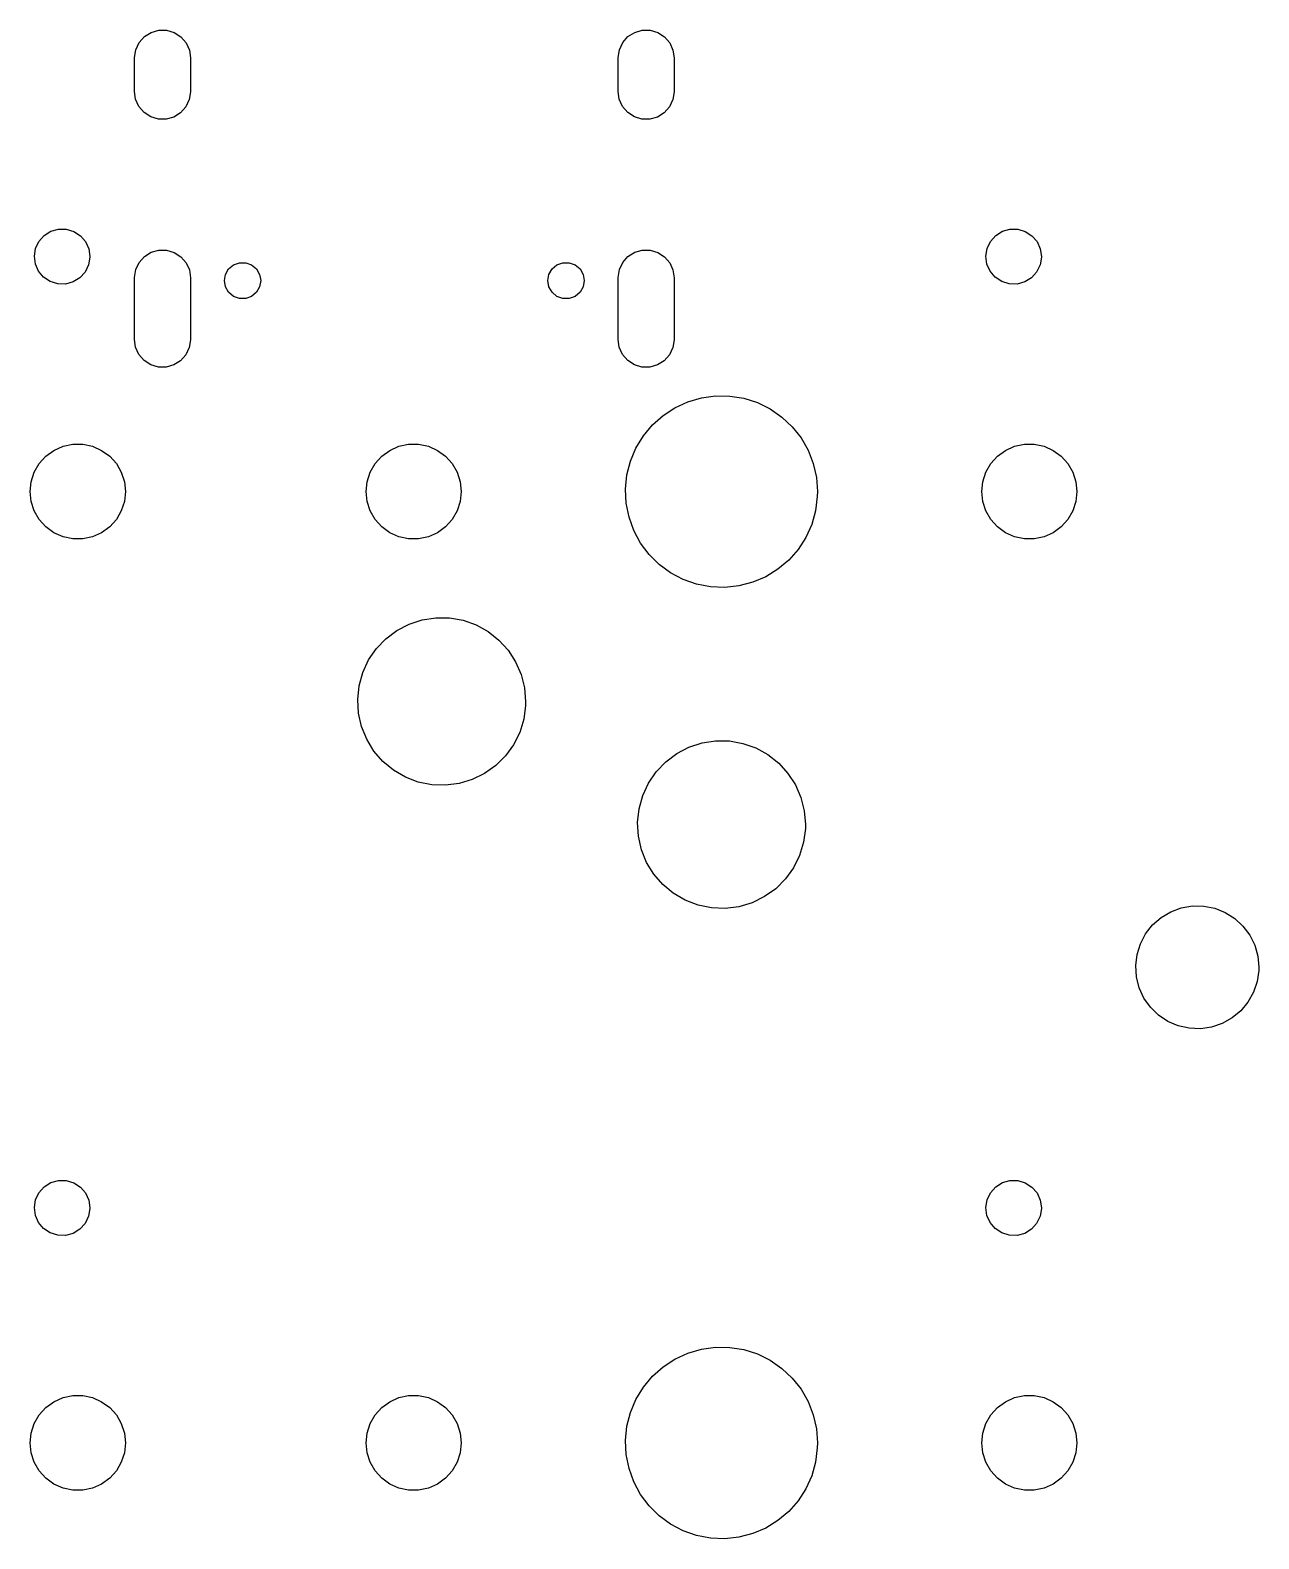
# Model space of a CAD drawing. Extents: x 3.01 to 10.88, y -3.22 to -0.6.
# Drawn here: x 4.115 to 4.979, y -1.657 to -0.596 of the extents above; entities that cross this region are included whole.
import ezdxf

# ---------------------------------------------------------------- set-up
doc = ezdxf.new("R2010")
doc.units = 0
doc.header["$MEASUREMENT"] = 0
doc.layers.add('BLACK', color=7, linetype='CONTINUOUS')

msp = doc.modelspace()

# ---------------------------------------------------------------- linework, layer by layer
at = {"layer": 'BLACK', "linetype": 'CONTINUOUS'}
for p, q in [((4.18938, -0.609402), (4.19175, -0.60435)), ((4.19175, -0.60435), (4.19544, -0.600166)), ((4.19544, -0.600166), (4.20016, -0.597188)), ((4.20016, -0.597188), (4.20553, -0.595654)), ((4.20553, -0.595654), (4.21111, -0.595688)), ((4.21111, -0.595688), (4.21646, -0.597288)), ((4.21646, -0.597288), (4.22114, -0.600323)), ((4.22114, -0.600323), (4.22478, -0.604551)), ((4.22478, -0.604551), (4.22709, -0.609632)), ((4.52953, -0.609402), (4.5319, -0.60435)), ((4.5319, -0.60435), (4.5356, -0.600166)), ((4.5356, -0.600166), (4.54032, -0.597188)), ((4.54032, -0.597188), (4.54569, -0.595654)), ((4.54569, -0.595654), (4.55127, -0.595688)), ((4.55127, -0.595688), (4.55661, -0.597288)), ((4.55661, -0.597288), (4.5613, -0.600323)), ((4.5613, -0.600323), (4.56494, -0.604551)), ((4.56494, -0.604551), (4.56725, -0.609632)), ((4.18851, -0.615157), (4.18852, -0.614917)), ((4.18851, -0.638779), (4.18851, -0.615157)), ((4.18852, -0.614917), (4.18938, -0.609402)), ((4.22709, -0.609632), (4.22789, -0.615157)), ((4.22789, -0.615157), (4.22789, -0.638779)), ((4.52867, -0.614917), (4.52953, -0.609402)), ((4.52867, -0.615157), (4.52867, -0.614917)), ((4.52867, -0.638779), (4.52867, -0.615157)), ((4.56725, -0.609632), (4.56804, -0.615157)), ((4.56804, -0.615157), (4.56804, -0.638779)), ((4.18931, -0.644304), (4.18851, -0.638779)), ((4.19162, -0.649385), (4.18931, -0.644304)), ((4.22702, -0.644535), (4.22465, -0.649587)), ((4.22788, -0.63902), (4.22702, -0.644535)), ((4.22789, -0.638779), (4.22788, -0.63902)), ((4.52946, -0.644304), (4.52867, -0.638779)), ((4.53177, -0.649385), (4.52946, -0.644304)), ((4.56718, -0.644535), (4.56481, -0.649587)), ((4.56804, -0.63902), (4.56718, -0.644535)), ((4.56804, -0.638779), (4.56804, -0.63902)), ((4.19526, -0.653613), (4.19162, -0.649385)), ((4.19994, -0.656649), (4.19526, -0.653613)), ((4.20529, -0.658248), (4.19994, -0.656649)), ((4.21624, -0.656748), (4.21087, -0.658282)), ((4.22096, -0.65377), (4.21624, -0.656748)), ((4.22465, -0.649587), (4.22096, -0.65377)), ((4.53542, -0.653613), (4.53177, -0.649385)), ((4.5401, -0.656649), (4.53542, -0.653613)), ((4.54545, -0.658248), (4.5401, -0.656649)), ((4.5564, -0.656748), (4.55103, -0.658282)), ((4.56112, -0.65377), (4.5564, -0.656748)), ((4.56481, -0.649587), (4.56112, -0.65377)), ((4.21087, -0.658282), (4.20529, -0.658248)), ((4.55103, -0.658282), (4.54545, -0.658248)), ((4.1213, -0.744215), (4.12496, -0.740071)), ((4.12496, -0.740071), (4.12963, -0.737121)), ((4.12963, -0.737121), (4.13495, -0.735601)), ((4.13495, -0.735601), (4.14048, -0.735635)), ((4.14048, -0.735635), (4.14578, -0.737219)), ((4.14578, -0.737219), (4.15042, -0.740226)), ((4.15042, -0.740226), (4.15402, -0.744415)), ((4.79059, -0.744215), (4.79425, -0.740071)), ((4.79425, -0.740071), (4.79893, -0.737121)), ((4.79893, -0.737121), (4.80424, -0.735601)), ((4.80424, -0.735601), (4.80977, -0.735635)), ((4.80977, -0.735635), (4.81507, -0.737219)), ((4.81507, -0.737219), (4.81971, -0.740226)), ((4.81971, -0.740226), (4.82332, -0.744415)), ((4.1181, -0.754683), (4.11895, -0.74922)), ((4.11895, -0.74922), (4.1213, -0.744215)), ((4.15402, -0.744415), (4.15631, -0.749448)), ((4.15631, -0.749448), (4.1571, -0.754921)), ((4.19544, -0.754891), (4.20016, -0.751912)), ((4.20016, -0.751912), (4.20553, -0.750379)), ((4.20553, -0.750379), (4.21111, -0.750413)), ((4.21111, -0.750413), (4.21646, -0.752012)), ((4.21646, -0.752012), (4.22114, -0.755048)), ((4.5356, -0.754891), (4.54032, -0.751912)), ((4.54032, -0.751912), (4.54569, -0.750379)), ((4.54569, -0.750379), (4.55127, -0.750413)), ((4.55127, -0.750413), (4.55661, -0.752012)), ((4.55661, -0.752012), (4.5613, -0.755048)), ((4.78739, -0.754683), (4.78824, -0.74922)), ((4.78824, -0.74922), (4.79059, -0.744215)), ((4.82332, -0.744415), (4.8256, -0.749448)), ((4.8256, -0.749448), (4.82639, -0.754921)), ((4.11881, -0.760165), (4.1181, -0.754683)), ((4.12104, -0.765225), (4.11881, -0.760165)), ((4.15617, -0.760849), (4.15376, -0.765825)), ((4.15709, -0.755397), (4.15617, -0.760849)), ((4.1571, -0.754921), (4.15709, -0.755397)), ((4.18852, -0.769641), (4.18938, -0.764126)), ((4.18938, -0.764126), (4.19175, -0.759074)), ((4.19175, -0.759074), (4.19544, -0.754891)), ((4.22114, -0.755048), (4.22478, -0.759276)), ((4.22478, -0.759276), (4.22709, -0.764357)), ((4.25248, -0.767474), (4.2547, -0.763625)), ((4.2547, -0.763625), (4.2581, -0.760769)), ((4.2581, -0.760769), (4.26228, -0.759249)), ((4.26228, -0.759249), (4.26672, -0.759249)), ((4.26672, -0.759249), (4.2709, -0.760769)), ((4.2709, -0.760769), (4.2743, -0.763625)), ((4.2743, -0.763625), (4.27652, -0.767474)), ((4.48003, -0.767474), (4.48226, -0.763625)), ((4.48226, -0.763625), (4.48566, -0.760769)), ((4.48566, -0.760769), (4.48984, -0.759249)), ((4.48984, -0.759249), (4.49428, -0.759249)), ((4.49428, -0.759249), (4.49846, -0.760769)), ((4.49846, -0.760769), (4.50186, -0.763625)), ((4.50186, -0.763625), (4.50408, -0.767474)), ((4.52867, -0.769641), (4.52953, -0.764126)), ((4.52953, -0.764126), (4.5319, -0.759074)), ((4.5319, -0.759074), (4.5356, -0.754891)), ((4.5613, -0.755048), (4.56494, -0.759276)), ((4.56494, -0.759276), (4.56725, -0.764357)), ((4.78811, -0.760165), (4.78739, -0.754683)), ((4.79033, -0.765225), (4.78811, -0.760165)), ((4.82546, -0.760849), (4.82305, -0.765825)), ((4.82638, -0.755397), (4.82546, -0.760849)), ((4.82639, -0.754921), (4.82638, -0.755397)), ((4.1246, -0.769458), (4.12104, -0.765225)), ((4.1292, -0.772521), (4.1246, -0.769458)), ((4.13448, -0.77417), (4.1292, -0.772521)), ((4.14001, -0.774271), (4.13448, -0.77417)), ((4.14534, -0.772817), (4.14001, -0.774271)), ((4.15005, -0.769924), (4.14534, -0.772817)), ((4.15376, -0.765825), (4.15005, -0.769924)), ((4.18851, -0.769882), (4.18852, -0.769641)), ((4.18851, -0.813189), (4.18851, -0.769882)), ((4.22709, -0.764357), (4.22789, -0.769882)), ((4.22789, -0.769882), (4.22789, -0.813189)), ((4.2517, -0.77185), (4.25248, -0.767474)), ((4.25248, -0.776226), (4.2517, -0.77185)), ((4.27652, -0.767474), (4.27729, -0.77185)), ((4.27729, -0.77185), (4.27652, -0.776226)), ((4.47926, -0.77185), (4.48003, -0.767474)), ((4.48003, -0.776226), (4.47926, -0.77185)), ((4.50408, -0.767474), (4.50485, -0.77185)), ((4.50485, -0.77185), (4.50408, -0.776226)), ((4.52867, -0.769882), (4.52867, -0.769641)), ((4.52867, -0.813189), (4.52867, -0.769882)), ((4.56725, -0.764357), (4.56804, -0.769882)), ((4.56804, -0.769882), (4.56804, -0.813189)), ((4.79389, -0.769458), (4.79033, -0.765225)), ((4.79849, -0.772521), (4.79389, -0.769458)), ((4.80377, -0.77417), (4.79849, -0.772521)), ((4.8093, -0.774271), (4.80377, -0.77417)), ((4.81463, -0.772817), (4.8093, -0.774271)), ((4.81934, -0.769924), (4.81463, -0.772817)), ((4.82305, -0.765825), (4.81934, -0.769924)), ((4.2547, -0.780075), (4.25248, -0.776226)), ((4.2581, -0.782931), (4.2547, -0.780075)), ((4.26228, -0.784451), (4.2581, -0.782931)), ((4.26672, -0.784451), (4.26228, -0.784451)), ((4.2709, -0.782931), (4.26672, -0.784451)), ((4.2743, -0.780075), (4.2709, -0.782931)), ((4.27652, -0.776226), (4.2743, -0.780075)), ((4.48226, -0.780075), (4.48003, -0.776226)), ((4.48566, -0.782931), (4.48226, -0.780075)), ((4.48984, -0.784451), (4.48566, -0.782931)), ((4.49428, -0.784451), (4.48984, -0.784451)), ((4.49846, -0.782931), (4.49428, -0.784451)), ((4.50186, -0.780075), (4.49846, -0.782931)), ((4.50408, -0.776226), (4.50186, -0.780075)), ((4.18931, -0.818714), (4.18851, -0.813189)), ((4.22788, -0.813429), (4.22702, -0.818944)), ((4.22789, -0.813189), (4.22788, -0.813429)), ((4.52946, -0.818714), (4.52867, -0.813189)), ((4.56804, -0.813429), (4.56718, -0.818944)), ((4.56804, -0.813189), (4.56804, -0.813429)), ((4.19162, -0.823794), (4.18931, -0.818714)), ((4.19526, -0.828023), (4.19162, -0.823794)), ((4.22465, -0.823996), (4.22096, -0.82818)), ((4.22702, -0.818944), (4.22465, -0.823996)), ((4.53177, -0.823794), (4.52946, -0.818714)), ((4.53542, -0.828023), (4.53177, -0.823794)), ((4.56481, -0.823996), (4.56112, -0.82818)), ((4.56718, -0.818944), (4.56481, -0.823996)), ((4.19994, -0.831058), (4.19526, -0.828023)), ((4.20529, -0.832657), (4.19994, -0.831058)), ((4.21087, -0.832692), (4.20529, -0.832657)), ((4.21624, -0.831158), (4.21087, -0.832692)), ((4.22096, -0.82818), (4.21624, -0.831158)), ((4.5401, -0.831058), (4.53542, -0.828023)), ((4.54545, -0.832657), (4.5401, -0.831058)), ((4.55103, -0.832692), (4.54545, -0.832657)), ((4.5564, -0.831158), (4.55103, -0.832692)), ((4.56112, -0.82818), (4.5564, -0.831158)), ((4.56865, -0.861238), (4.57774, -0.85705)), ((4.57774, -0.85705), (4.58734, -0.85425)), ((4.58734, -0.85425), (4.59725, -0.852901)), ((4.59725, -0.852901), (4.60726, -0.853032)), ((4.60726, -0.853032), (4.61713, -0.85464)), ((4.61713, -0.85464), (4.62666, -0.85769)), ((4.62666, -0.85769), (4.63563, -0.862115)), ((4.55282, -0.873386), (4.56028, -0.866724)), ((4.56028, -0.866724), (4.56865, -0.861238)), ((4.63563, -0.862115), (4.64385, -0.867818)), ((4.64385, -0.867818), (4.65114, -0.874673)), ((4.54642, -0.881078), (4.55282, -0.873386)), ((4.65114, -0.874673), (4.65734, -0.88253)), ((4.1262, -0.89538), (4.13187, -0.891263)), ((4.13187, -0.891263), (4.13827, -0.888415)), ((4.13827, -0.888415), (4.14512, -0.886959)), ((4.14512, -0.886959), (4.15212, -0.886959)), ((4.15212, -0.886959), (4.15897, -0.888415)), ((4.15897, -0.888415), (4.16537, -0.891263)), ((4.16537, -0.891263), (4.17104, -0.89538)), ((4.36242, -0.89538), (4.36809, -0.891263)), ((4.36809, -0.891263), (4.37449, -0.888415)), ((4.37449, -0.888415), (4.38134, -0.886959)), ((4.38134, -0.886959), (4.38834, -0.886959)), ((4.38834, -0.886959), (4.39519, -0.888415)), ((4.39519, -0.888415), (4.40159, -0.891263)), ((4.40159, -0.891263), (4.40726, -0.89538)), ((4.53736, -0.898857), (4.54123, -0.889631)), ((4.54123, -0.889631), (4.54642, -0.881078)), ((4.65734, -0.88253), (4.6623, -0.891216)), ((4.6623, -0.891216), (4.66593, -0.90054)), ((4.7955, -0.89538), (4.80116, -0.891263)), ((4.80116, -0.891263), (4.80756, -0.888415)), ((4.80756, -0.888415), (4.81441, -0.886959)), ((4.81441, -0.886959), (4.82141, -0.886959)), ((4.82141, -0.886959), (4.82826, -0.888415)), ((4.82826, -0.888415), (4.83466, -0.891263)), ((4.83466, -0.891263), (4.84033, -0.89538)), ((4.11802, -0.906649), (4.12152, -0.900584)), ((4.12152, -0.900584), (4.1262, -0.89538)), ((4.17104, -0.89538), (4.17572, -0.900584)), ((4.17572, -0.900584), (4.17922, -0.906649)), ((4.35424, -0.906649), (4.35774, -0.900584)), ((4.35774, -0.900584), (4.36242, -0.89538)), ((4.40726, -0.89538), (4.41194, -0.900584)), ((4.41194, -0.900584), (4.41544, -0.906649)), ((4.5349, -0.908554), (4.53736, -0.898857)), ((4.66593, -0.90054), (4.66813, -0.910298)), ((4.78731, -0.906649), (4.79081, -0.900584)), ((4.79081, -0.900584), (4.7955, -0.89538)), ((4.84033, -0.89538), (4.84501, -0.900584)), ((4.84501, -0.900584), (4.84851, -0.906649)), ((4.11585, -0.91331), (4.11802, -0.906649)), ((4.17922, -0.906649), (4.18139, -0.91331)), ((4.35207, -0.91331), (4.35424, -0.906649)), ((4.41544, -0.906649), (4.41761, -0.91331)), ((4.5339, -0.918508), (4.5349, -0.908554)), ((4.66813, -0.910298), (4.66888, -0.920275)), ((4.78514, -0.91331), (4.78731, -0.906649)), ((4.84851, -0.906649), (4.85068, -0.91331)), ((4.11512, -0.920275), (4.11585, -0.91331)), ((4.11585, -0.92724), (4.11512, -0.920275)), ((4.18139, -0.91331), (4.18212, -0.920275)), ((4.18212, -0.920275), (4.18139, -0.92724)), ((4.35134, -0.920275), (4.35207, -0.91331)), ((4.35207, -0.92724), (4.35134, -0.920275)), ((4.41761, -0.91331), (4.41834, -0.920275)), ((4.41834, -0.920275), (4.41761, -0.92724)), ((4.53438, -0.928501), (4.5339, -0.918508)), ((4.66888, -0.920275), (4.66878, -0.923808)), ((4.78441, -0.920275), (4.78514, -0.91331)), ((4.78514, -0.92724), (4.78441, -0.920275)), ((4.85068, -0.91331), (4.85141, -0.920275)), ((4.85141, -0.920275), (4.85068, -0.92724)), ((4.11802, -0.933901), (4.11585, -0.92724)), ((4.12152, -0.939966), (4.11802, -0.933901)), ((4.17922, -0.933901), (4.17572, -0.939966)), ((4.18139, -0.92724), (4.17922, -0.933901)), ((4.35424, -0.933901), (4.35207, -0.92724)), ((4.35774, -0.939966), (4.35424, -0.933901)), ((4.41544, -0.933901), (4.41194, -0.939966)), ((4.41761, -0.92724), (4.41544, -0.933901)), ((4.53633, -0.938314), (4.53438, -0.928501)), ((4.66752, -0.933732), (4.66481, -0.943362)), ((4.66878, -0.923808), (4.66752, -0.933732)), ((4.78731, -0.933901), (4.78514, -0.92724)), ((4.79081, -0.939966), (4.78731, -0.933901)), ((4.84851, -0.933901), (4.84501, -0.939966)), ((4.85068, -0.92724), (4.84851, -0.933901)), ((4.1262, -0.945171), (4.12152, -0.939966)), ((4.17572, -0.939966), (4.17104, -0.945171)), ((4.36242, -0.945171), (4.35774, -0.939966)), ((4.41194, -0.939966), (4.40726, -0.945171)), ((4.53971, -0.94773), (4.53633, -0.938314)), ((4.66481, -0.943362), (4.6607, -0.952483)), ((4.7955, -0.945171), (4.79081, -0.939966)), ((4.84501, -0.939966), (4.84033, -0.945171)), ((4.13187, -0.949287), (4.1262, -0.945171)), ((4.13827, -0.952136), (4.13187, -0.949287)), ((4.14512, -0.953592), (4.13827, -0.952136)), ((4.15212, -0.953592), (4.14512, -0.953592)), ((4.15897, -0.952136), (4.15212, -0.953592)), ((4.16537, -0.949287), (4.15897, -0.952136)), ((4.17104, -0.945171), (4.16537, -0.949287)), ((4.36809, -0.949287), (4.36242, -0.945171)), ((4.37449, -0.952136), (4.36809, -0.949287)), ((4.38134, -0.953592), (4.37449, -0.952136)), ((4.38834, -0.953592), (4.38134, -0.953592)), ((4.39519, -0.952136), (4.38834, -0.953592)), ((4.40159, -0.949287), (4.39519, -0.952136)), ((4.40726, -0.945171), (4.40159, -0.949287)), ((4.54445, -0.956543), (4.53971, -0.94773)), ((4.6607, -0.952483), (4.65528, -0.960898)), ((4.80116, -0.949287), (4.7955, -0.945171)), ((4.80756, -0.952136), (4.80116, -0.949287)), ((4.81441, -0.953592), (4.80756, -0.952136)), ((4.82141, -0.953592), (4.81441, -0.953592)), ((4.82826, -0.952136), (4.82141, -0.953592)), ((4.83466, -0.949287), (4.82826, -0.952136)), ((4.84033, -0.945171), (4.83466, -0.949287)), ((4.55043, -0.964559), (4.54445, -0.956543)), ((4.55754, -0.971603), (4.55043, -0.964559)), ((4.65528, -0.960898), (4.64869, -0.96842)), ((4.56561, -0.977518), (4.55754, -0.971603)), ((4.64105, -0.974884), (4.63254, -0.980148)), ((4.64869, -0.96842), (4.64105, -0.974884)), ((4.57446, -0.982177), (4.56561, -0.977518)), ((4.58391, -0.985475), (4.57446, -0.982177)), ((4.59373, -0.987341), (4.58391, -0.985475)), ((4.61368, -0.986645), (4.60373, -0.987734)), ((4.62335, -0.984098), (4.61368, -0.986645)), ((4.63254, -0.980148), (4.62335, -0.984098)), ((4.60373, -0.987734), (4.59373, -0.987341)), ((4.36532, -1.02375), (4.37306, -1.01794)), ((4.37306, -1.01794), (4.38164, -1.01347)), ((4.38164, -1.01347), (4.39084, -1.01047)), ((4.39084, -1.01047), (4.40041, -1.009)), ((4.40041, -1.009), (4.41008, -1.00912)), ((4.41008, -1.00912), (4.41961, -1.01082)), ((4.41961, -1.01082), (4.42873, -1.01405)), ((4.42873, -1.01405), (4.43721, -1.01872)), ((4.43721, -1.01872), (4.4448, -1.02472)), ((4.35863, -1.03075), (4.36532, -1.02375)), ((4.4448, -1.02472), (4.45131, -1.03188)), ((4.3491, -1.04752), (4.35318, -1.03874)), ((4.35318, -1.03874), (4.35863, -1.03075)), ((4.45131, -1.03188), (4.45657, -1.04001)), ((4.45657, -1.04001), (4.46043, -1.04888)), ((4.34652, -1.05685), (4.3491, -1.04752)), ((4.46043, -1.04888), (4.46279, -1.05827)), ((4.34549, -1.06647), (4.34652, -1.05685)), ((4.46279, -1.05827), (4.46358, -1.06791)), ((4.34605, -1.07613), (4.34549, -1.06647)), ((4.46351, -1.0708), (4.46225, -1.08039)), ((4.46358, -1.06791), (4.46351, -1.0708)), ((4.34817, -1.08557), (4.34605, -1.07613)), ((4.46225, -1.08039), (4.45943, -1.08965)), ((4.35181, -1.09454), (4.34817, -1.08557)), ((4.45943, -1.08965), (4.45515, -1.09833)), ((4.35687, -1.10279), (4.35181, -1.09454)), ((4.36321, -1.11011), (4.35687, -1.10279)), ((4.45515, -1.09833), (4.4495, -1.10619)), ((4.56991, -1.10456), (4.57849, -1.10009)), ((4.57849, -1.10009), (4.58769, -1.09708)), ((4.58769, -1.09708), (4.59726, -1.09562)), ((4.59726, -1.09562), (4.60693, -1.09573)), ((4.60693, -1.09573), (4.61646, -1.09743)), ((4.61646, -1.09743), (4.62558, -1.10066)), ((4.62558, -1.10066), (4.63406, -1.10534)), ((4.37065, -1.11629), (4.36321, -1.11011)), ((4.44264, -1.11302), (4.43476, -1.11864)), ((4.4495, -1.10619), (4.44264, -1.11302)), ((4.55548, -1.11736), (4.56217, -1.11037)), ((4.56217, -1.11037), (4.56991, -1.10456)), ((4.63406, -1.10534), (4.64165, -1.11134)), ((4.64165, -1.11134), (4.64816, -1.11849)), ((4.37901, -1.12117), (4.37065, -1.11629)), ((4.38805, -1.12462), (4.37901, -1.12117)), ((4.39753, -1.12655), (4.38805, -1.12462)), ((4.42607, -1.1229), (4.4168, -1.12568)), ((4.43476, -1.11864), (4.42607, -1.1229)), ((4.55003, -1.12536), (4.55548, -1.11736)), ((4.64816, -1.11849), (4.65342, -1.12662)), ((4.4072, -1.12691), (4.39753, -1.12655)), ((4.4168, -1.12568), (4.4072, -1.12691)), ((4.54337, -1.14346), (4.54595, -1.13414)), ((4.54595, -1.13414), (4.55003, -1.12536)), ((4.65342, -1.12662), (4.65728, -1.1355)), ((4.65728, -1.1355), (4.65964, -1.14488)), ((4.54234, -1.15308), (4.54337, -1.14346)), ((4.65964, -1.14488), (4.66043, -1.15453)), ((4.5429, -1.16275), (4.54234, -1.15308)), ((4.66043, -1.15453), (4.66036, -1.15741)), ((4.54502, -1.17219), (4.5429, -1.16275)), ((4.6591, -1.16701), (4.65628, -1.17627)), ((4.66036, -1.15741), (4.6591, -1.16701)), ((4.54866, -1.18115), (4.54502, -1.17219)), ((4.65628, -1.17627), (4.652, -1.18494)), ((4.55372, -1.18941), (4.54866, -1.18115)), ((4.652, -1.18494), (4.64635, -1.1928)), ((4.56006, -1.19672), (4.55372, -1.18941)), ((4.5675, -1.2029), (4.56006, -1.19672)), ((4.64635, -1.1928), (4.63949, -1.19963)), ((4.57586, -1.20778), (4.5675, -1.2029)), ((4.5849, -1.21124), (4.57586, -1.20778)), ((4.62292, -1.20951), (4.61365, -1.21229)), ((4.63161, -1.20525), (4.62292, -1.20951)), ((4.63949, -1.19963), (4.63161, -1.20525)), ((4.59438, -1.21317), (4.5849, -1.21124)), ((4.60405, -1.21352), (4.59438, -1.21317)), ((4.61365, -1.21229), (4.60405, -1.21352)), ((4.90461, -1.22511), (4.91057, -1.21988)), ((4.91057, -1.21988), (4.91738, -1.21583)), ((4.91738, -1.21583), (4.92481, -1.21309)), ((4.92481, -1.21309), (4.93262, -1.21175)), ((4.93262, -1.21175), (4.94055, -1.21185)), ((4.94055, -1.21185), (4.94832, -1.2134)), ((4.94832, -1.2134), (4.95568, -1.21633)), ((4.95568, -1.21633), (4.96239, -1.22056)), ((4.96239, -1.22056), (4.9682, -1.22594)), ((4.8997, -1.23133), (4.90461, -1.22511)), ((4.9682, -1.22594), (4.97295, -1.23229)), ((4.89366, -1.24592), (4.89601, -1.23835)), ((4.89601, -1.23835), (4.8997, -1.23133)), ((4.97295, -1.23229), (4.97645, -1.2394)), ((4.97645, -1.2394), (4.9786, -1.24703)), ((4.89273, -1.25379), (4.89366, -1.24592)), ((4.9786, -1.24703), (4.97933, -1.25492)), ((4.89325, -1.2617), (4.89273, -1.25379)), ((4.8952, -1.26938), (4.89325, -1.2617)), ((4.97927, -1.25719), (4.97813, -1.26503)), ((4.97933, -1.25492), (4.97927, -1.25719)), ((4.89852, -1.27657), (4.8952, -1.26938)), ((4.97558, -1.27254), (4.97171, -1.27945)), ((4.97813, -1.26503), (4.97558, -1.27254)), ((4.90309, -1.28305), (4.89852, -1.27657)), ((4.90877, -1.28858), (4.90309, -1.28305)), ((4.97171, -1.27945), (4.96664, -1.28554)), ((4.91536, -1.29298), (4.90877, -1.28858)), ((4.92264, -1.29611), (4.91536, -1.29298)), ((4.95364, -1.29448), (4.94613, -1.29703)), ((4.96055, -1.29061), (4.95364, -1.29448)), ((4.96664, -1.28554), (4.96055, -1.29061)), ((4.93037, -1.29786), (4.92264, -1.29611)), ((4.93829, -1.29817), (4.93037, -1.29786)), ((4.94613, -1.29703), (4.93829, -1.29817)), ((4.1213, -1.41351), (4.12496, -1.40936)), ((4.12496, -1.40936), (4.12963, -1.40641)), ((4.12963, -1.40641), (4.13495, -1.40489)), ((4.13495, -1.40489), (4.14048, -1.40493)), ((4.14048, -1.40493), (4.14578, -1.40651)), ((4.14578, -1.40651), (4.15042, -1.40952)), ((4.15042, -1.40952), (4.15402, -1.41371)), ((4.79059, -1.41351), (4.79425, -1.40936)), ((4.79425, -1.40936), (4.79893, -1.40641)), ((4.79893, -1.40641), (4.80424, -1.40489)), ((4.80424, -1.40489), (4.80977, -1.40493)), ((4.80977, -1.40493), (4.81507, -1.40651)), ((4.81507, -1.40651), (4.81971, -1.40952)), ((4.81971, -1.40952), (4.82332, -1.41371)), ((4.1181, -1.42397), (4.11895, -1.41851)), ((4.11895, -1.41851), (4.1213, -1.41351)), ((4.15402, -1.41371), (4.15631, -1.41874)), ((4.15631, -1.41874), (4.1571, -1.42421)), ((4.78739, -1.42397), (4.78824, -1.41851)), ((4.78824, -1.41851), (4.79059, -1.41351)), ((4.82332, -1.41371), (4.8256, -1.41874)), ((4.8256, -1.41874), (4.82639, -1.42421)), ((4.11881, -1.42946), (4.1181, -1.42397)), ((4.12104, -1.43452), (4.11881, -1.42946)), ((4.15617, -1.43014), (4.15376, -1.43512)), ((4.15709, -1.42469), (4.15617, -1.43014)), ((4.1571, -1.42421), (4.15709, -1.42469)), ((4.78811, -1.42946), (4.78739, -1.42397)), ((4.79033, -1.43452), (4.78811, -1.42946)), ((4.82546, -1.43014), (4.82305, -1.43512)), ((4.82638, -1.42469), (4.82546, -1.43014)), ((4.82639, -1.42421), (4.82638, -1.42469)), ((4.1246, -1.43875), (4.12104, -1.43452)), ((4.1292, -1.44181), (4.1246, -1.43875)), ((4.13448, -1.44346), (4.1292, -1.44181)), ((4.14001, -1.44356), (4.13448, -1.44346)), ((4.14534, -1.44211), (4.14001, -1.44356)), ((4.15005, -1.43922), (4.14534, -1.44211)), ((4.15376, -1.43512), (4.15005, -1.43922)), ((4.79389, -1.43875), (4.79033, -1.43452)), ((4.79849, -1.44181), (4.79389, -1.43875)), ((4.80377, -1.44346), (4.79849, -1.44181)), ((4.8093, -1.44356), (4.80377, -1.44346)), ((4.81463, -1.44211), (4.8093, -1.44356)), ((4.81934, -1.43922), (4.81463, -1.44211)), ((4.82305, -1.43512), (4.81934, -1.43922)), ((4.56865, -1.53053), (4.57774, -1.52634)), ((4.57774, -1.52634), (4.58734, -1.52354)), ((4.58734, -1.52354), (4.59725, -1.52219)), ((4.59725, -1.52219), (4.60726, -1.52232)), ((4.60726, -1.52232), (4.61713, -1.52393)), ((4.61713, -1.52393), (4.62666, -1.52698)), ((4.62666, -1.52698), (4.63563, -1.53141)), ((4.55282, -1.54268), (4.56028, -1.53601)), ((4.56028, -1.53601), (4.56865, -1.53053)), ((4.63563, -1.53141), (4.64385, -1.53711)), ((4.64385, -1.53711), (4.65114, -1.54396)), ((4.54642, -1.55037), (4.55282, -1.54268)), ((4.65114, -1.54396), (4.65734, -1.55182)), ((4.13187, -1.56055), (4.13827, -1.55771)), ((4.13827, -1.55771), (4.14512, -1.55625)), ((4.14512, -1.55625), (4.15212, -1.55625)), ((4.15212, -1.55625), (4.15897, -1.55771)), ((4.15897, -1.55771), (4.16537, -1.56055)), ((4.36809, -1.56055), (4.37449, -1.55771)), ((4.37449, -1.55771), (4.38134, -1.55625)), ((4.38134, -1.55625), (4.38834, -1.55625)), ((4.38834, -1.55625), (4.39519, -1.55771)), ((4.39519, -1.55771), (4.40159, -1.56055)), ((4.53736, -1.56815), (4.54123, -1.55892)), ((4.54123, -1.55892), (4.54642, -1.55037)), ((4.65734, -1.55182), (4.6623, -1.56051)), ((4.80116, -1.56055), (4.80756, -1.55771)), ((4.80756, -1.55771), (4.81441, -1.55625)), ((4.81441, -1.55625), (4.82141, -1.55625)), ((4.82141, -1.55625), (4.82826, -1.55771)), ((4.82826, -1.55771), (4.83466, -1.56055)), ((4.11802, -1.57594), (4.12152, -1.56988)), ((4.12152, -1.56988), (4.1262, -1.56467)), ((4.1262, -1.56467), (4.13187, -1.56055)), ((4.16537, -1.56055), (4.17104, -1.56467)), ((4.17104, -1.56467), (4.17572, -1.56988)), ((4.17572, -1.56988), (4.17922, -1.57594)), ((4.35424, -1.57594), (4.35774, -1.56988)), ((4.35774, -1.56988), (4.36242, -1.56467)), ((4.36242, -1.56467), (4.36809, -1.56055)), ((4.40159, -1.56055), (4.40726, -1.56467)), ((4.40726, -1.56467), (4.41194, -1.56988)), ((4.41194, -1.56988), (4.41544, -1.57594)), ((4.5349, -1.57784), (4.53736, -1.56815)), ((4.6623, -1.56051), (4.66593, -1.56983)), ((4.66593, -1.56983), (4.66813, -1.57959)), ((4.78731, -1.57594), (4.79081, -1.56988)), ((4.79081, -1.56988), (4.7955, -1.56467)), ((4.7955, -1.56467), (4.80116, -1.56055)), ((4.83466, -1.56055), (4.84033, -1.56467)), ((4.84033, -1.56467), (4.84501, -1.56988)), ((4.84501, -1.56988), (4.84851, -1.57594)), ((4.11585, -1.5826), (4.11802, -1.57594)), ((4.17922, -1.57594), (4.18139, -1.5826)), ((4.35207, -1.5826), (4.35424, -1.57594)), ((4.41544, -1.57594), (4.41761, -1.5826)), ((4.5339, -1.5878), (4.5349, -1.57784)), ((4.66813, -1.57959), (4.66888, -1.58957)), ((4.78514, -1.5826), (4.78731, -1.57594)), ((4.84851, -1.57594), (4.85068, -1.5826)), ((4.11512, -1.58957), (4.11585, -1.5826)), ((4.11585, -1.59653), (4.11512, -1.58957)), ((4.18139, -1.5826), (4.18212, -1.58957)), ((4.18212, -1.58957), (4.18139, -1.59653)), ((4.35134, -1.58957), (4.35207, -1.5826)), ((4.35207, -1.59653), (4.35134, -1.58957)), ((4.41761, -1.5826), (4.41834, -1.58957)), ((4.41834, -1.58957), (4.41761, -1.59653)), ((4.53438, -1.59779), (4.5339, -1.5878)), ((4.66888, -1.58957), (4.66878, -1.5931)), ((4.78441, -1.58957), (4.78514, -1.5826)), ((4.78514, -1.59653), (4.78441, -1.58957)), ((4.85068, -1.5826), (4.85141, -1.58957)), ((4.85141, -1.58957), (4.85068, -1.59653)), ((4.11802, -1.60319), (4.11585, -1.59653)), ((4.18139, -1.59653), (4.17922, -1.60319)), ((4.35424, -1.60319), (4.35207, -1.59653)), ((4.41761, -1.59653), (4.41544, -1.60319)), ((4.53633, -1.6076), (4.53438, -1.59779)), ((4.66878, -1.5931), (4.66752, -1.60302)), ((4.78731, -1.60319), (4.78514, -1.59653)), ((4.85068, -1.59653), (4.84851, -1.60319)), ((4.12152, -1.60926), (4.11802, -1.60319)), ((4.1262, -1.61446), (4.12152, -1.60926)), ((4.17572, -1.60926), (4.17104, -1.61446)), ((4.17922, -1.60319), (4.17572, -1.60926)), ((4.35774, -1.60926), (4.35424, -1.60319)), ((4.36242, -1.61446), (4.35774, -1.60926)), ((4.41194, -1.60926), (4.40726, -1.61446)), ((4.41544, -1.60319), (4.41194, -1.60926)), ((4.53971, -1.61702), (4.53633, -1.6076)), ((4.66481, -1.61265), (4.6607, -1.62177)), ((4.66752, -1.60302), (4.66481, -1.61265)), ((4.79081, -1.60926), (4.78731, -1.60319)), ((4.7955, -1.61446), (4.79081, -1.60926)), ((4.84501, -1.60926), (4.84033, -1.61446)), ((4.84851, -1.60319), (4.84501, -1.60926)), ((4.13187, -1.61858), (4.1262, -1.61446)), ((4.13827, -1.62143), (4.13187, -1.61858)), ((4.14512, -1.62288), (4.13827, -1.62143)), ((4.15212, -1.62288), (4.14512, -1.62288)), ((4.15897, -1.62143), (4.15212, -1.62288)), ((4.16537, -1.61858), (4.15897, -1.62143)), ((4.17104, -1.61446), (4.16537, -1.61858)), ((4.36809, -1.61858), (4.36242, -1.61446)), ((4.37449, -1.62143), (4.36809, -1.61858)), ((4.38134, -1.62288), (4.37449, -1.62143)), ((4.38834, -1.62288), (4.38134, -1.62288)), ((4.39519, -1.62143), (4.38834, -1.62288)), ((4.40159, -1.61858), (4.39519, -1.62143)), ((4.40726, -1.61446), (4.40159, -1.61858)), ((4.54445, -1.62583), (4.53971, -1.61702)), ((4.6607, -1.62177), (4.65528, -1.63019)), ((4.80116, -1.61858), (4.7955, -1.61446)), ((4.80756, -1.62143), (4.80116, -1.61858)), ((4.81441, -1.62288), (4.80756, -1.62143)), ((4.82141, -1.62288), (4.81441, -1.62288)), ((4.82826, -1.62143), (4.82141, -1.62288)), ((4.83466, -1.61858), (4.82826, -1.62143)), ((4.84033, -1.61446), (4.83466, -1.61858)), ((4.55043, -1.63385), (4.54445, -1.62583)), ((4.55754, -1.64089), (4.55043, -1.63385)), ((4.65528, -1.63019), (4.64869, -1.63771)), ((4.56561, -1.64681), (4.55754, -1.64089)), ((4.64105, -1.64417), (4.63254, -1.64944)), ((4.64869, -1.63771), (4.64105, -1.64417)), ((4.57446, -1.65147), (4.56561, -1.64681)), ((4.58391, -1.65477), (4.57446, -1.65147)), ((4.59373, -1.65663), (4.58391, -1.65477)), ((4.62335, -1.65339), (4.61368, -1.65594)), ((4.63254, -1.64944), (4.62335, -1.65339)), ((4.60373, -1.65703), (4.59373, -1.65663)), ((4.61368, -1.65594), (4.60373, -1.65703))]:
    msp.add_line(p, q, dxfattribs=at)

doc.saveas('drawing.dxf')
